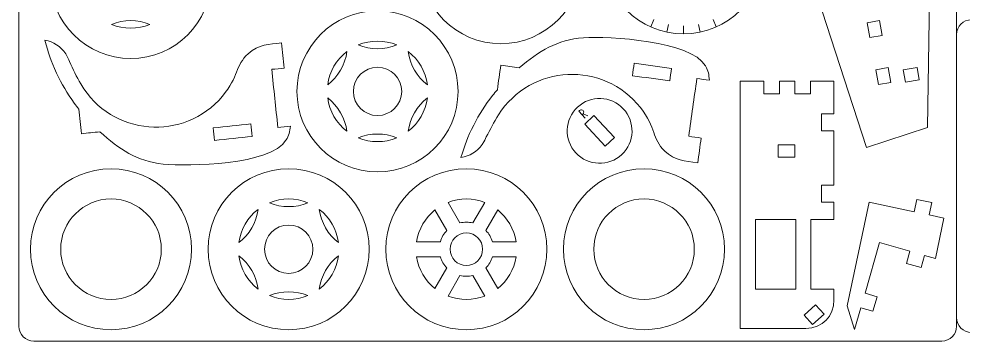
# Model space of a CAD drawing. Header units: centimetres. Extents: x -49.5 to 49.5, y -14.6 to 14.6.
# Drawn here: x -11.24 to 7.89, y -14.38 to -7.85 of the extents above; entities that cross this region are included whole.
import ezdxf

# ---------------------------------------------------------------- set-up
doc = ezdxf.new("R2010")
doc.units = ezdxf.units.CM
doc.header["$MEASUREMENT"] = 0
doc.layers.add('Camada 1', color=7, linetype='Continuous')

msp = doc.modelspace()

# ---------------------------------------------------------------- linework, layer by layer
at = {"layer": 'Camada 1', "color": 6, "lineweight": 9}
for points in [[(-10.9426, 14.61613), (-10.9426, 14.61613), (7.4574, 14.61613), (7.4574, 14.61613), (7.4574, 14.61613), (7.6224, 14.61613), (7.7574, 14.48113), (7.7574, 14.31613), (7.7574, 14.31613), (7.7574, 14.31613), (7.7574, -14.08387), (7.7574, -14.08387), (7.7574, -14.08387), (7.7574, -14.24887), (7.6224, -14.38387), (7.4574, -14.38387), (7.4574, -14.38387), (7.4574, -14.38387), (-10.9426, -14.38387), (-10.9426, -14.38387), (-10.9426, -14.38387), (-11.1076, -14.38387), (-11.2426, -14.24887), (-11.2426, -14.08387), (-11.2426, -14.08387), (-11.2426, -14.08387), (-11.2426, 14.31613), (-11.2426, 14.31613), (-11.2426, 14.31613), (-11.2426, 14.48113), (-11.1076, 14.61613), (-10.9426, 14.61613)], [(8.0574, -7.86656), (8.0574, -7.86656), (26.4574, -7.86656), (26.4574, -7.86656), (26.4574, -7.86656), (26.6224, -7.86656), (26.7574, -8.00157), (26.7574, -8.16656), (26.7574, -8.16656), (26.7574, -8.16656), (26.7574, -13.90707), (26.7574, -13.90707), (26.7574, -13.90707), (26.7574, -14.07206), (26.6224, -14.20706), (26.4574, -14.20706), (26.4574, -14.20706), (26.4574, -14.20706), (8.0574, -14.20706), (8.0574, -14.20706), (8.0574, -14.20706), (7.8924, -14.20706), (7.7574, -14.07206), (7.7574, -13.90707), (7.7574, -13.90707), (7.7574, -13.90707), (7.7574, -8.16656), (7.7574, -8.16656), (7.7574, -8.16656), (7.7574, -8.00157), (7.8924, -7.86656), (8.0574, -7.86656)]]:
    msp.add_open_spline(points, degree=3, knots=[0, 0, 0, 0, 0.11111111, 0.11111111, 0.11111111, 0.11111111, 0.22222222, 0.22222222, 0.22222222, 0.22222222, 0.33333333, 0.33333333, 0.33333333, 0.33333333, 0.44444444, 0.44444444, 0.44444444, 0.44444444, 0.55555556, 0.55555556, 0.55555556, 0.55555556, 0.66666667, 0.66666667, 0.66666667, 0.66666667, 0.77777778, 0.77777778, 0.77777778, 0.77777778, 1, 1, 1, 1], dxfattribs=at)
at = {"layer": 'Camada 1', "color": 250, "lineweight": 9}
for points, knots in [([(2.22416, -4.88806), (3.12562, -4.88806), (3.8564, -5.61884), (3.8564, -6.5203), (3.8564, -6.5203), (3.8564, -7.42176), (3.12562, -8.15253), (2.22416, -8.15253), (2.22416, -8.15253), (1.3227, -8.15253), (0.59193, -7.42176), (0.59193, -6.5203), (0.59193, -6.5203), (0.59193, -5.61884), (1.3227, -4.88806), (2.22416, -4.88806)], [0, 0, 0, 0, 0.2, 0.2, 0.2, 0.2, 0.4, 0.4, 0.4, 0.4, 0.6, 0.6, 0.6, 0.6, 1, 1, 1, 1]), ([(-1.47584, -5.08807), (-0.57438, -5.08807), (0.1564, -5.81884), (0.1564, -6.7203), (0.1564, -6.7203), (0.1564, -7.62176), (-0.57438, -8.35252), (-1.47584, -8.35252), (-1.47584, -8.35252), (-2.3773, -8.35252), (-3.10807, -7.62176), (-3.10807, -6.7203), (-3.10807, -6.7203), (-3.10807, -5.81884), (-2.3773, -5.08807), (-1.47584, -5.08807)], [0, 0, 0, 0, 0.2, 0.2, 0.2, 0.2, 0.4, 0.4, 0.4, 0.4, 0.6, 0.6, 0.6, 0.6, 1, 1, 1, 1]), ([(-8.97584, -5.38806), (-8.07437, -5.38806), (-7.34361, -6.11884), (-7.34361, -7.02031), (-7.34361, -7.02031), (-7.34361, -7.92176), (-8.07437, -8.65253), (-8.97584, -8.65253), (-8.97584, -8.65253), (-9.8773, -8.65253), (-10.60806, -7.92176), (-10.60806, -7.02031), (-10.60806, -7.02031), (-10.60806, -6.11884), (-9.8773, -5.38806), (-8.97584, -5.38806)], [0, 0, 0, 0, 0.2, 0.2, 0.2, 0.2, 0.4, 0.4, 0.4, 0.4, 0.6, 0.6, 0.6, 0.6, 1, 1, 1, 1]), ([(5.03267, -7.69534), (5.03267, -7.69534), (7.21565, -6.98605), (7.21565, -6.98605), (7.21565, -6.98605), (7.21565, -6.98605), (7.17097, -10.05108), (7.17097, -10.05108), (7.17097, -10.05108), (7.17097, -10.05108), (5.92919, -10.45456), (5.92919, -10.45456), (5.92919, -10.45456), (5.92919, -10.45456), (5.03267, -7.69534), (5.03267, -7.69534)], [0, 0, 0, 0, 0.2, 0.2, 0.2, 0.2, 0.4, 0.4, 0.4, 0.4, 0.6, 0.6, 0.6, 0.6, 1, 1, 1, 1]), ([(-3.97584, -7.68806), (-3.07437, -7.68806), (-2.34361, -8.41884), (-2.34361, -9.32031), (-2.34361, -9.32031), (-2.34361, -10.22176), (-3.07437, -10.95253), (-3.97584, -10.95253), (-3.97584, -10.95253), (-4.8773, -10.95253), (-5.60806, -10.22176), (-5.60806, -9.32031), (-5.60806, -9.32031), (-5.60806, -8.41884), (-4.8773, -7.68806), (-3.97584, -7.68806)], [0, 0, 0, 0, 0.2, 0.2, 0.2, 0.2, 0.4, 0.4, 0.4, 0.4, 0.6, 0.6, 0.6, 0.6, 1, 1, 1, 1]), ([(-2.28667, -10.66193), (-2.19997, -10.39479), (-2.15619, -10.25856), (-2.02561, -10.0023), (-2.02561, -10.0023), (-1.91368, -9.78262), (-1.79501, -9.5989), (-1.64535, -9.4034), (-1.64535, -9.4034), (-1.61443, -9.363), (-1.58043, -9.32502), (-1.54798, -9.28583), (-1.54798, -9.28583), (-1.52477, -9.12063), (-1.50155, -8.95543), (-1.47833, -8.79024), (-1.47833, -8.79024), (-1.35424, -8.80768), (-1.23017, -8.82511), (-1.10608, -8.84255), (-1.10608, -8.84255), (-0.70038, -8.5075), (-0.33879, -8.2674), (0.19609, -8.23375), (0.19609, -8.23375), (0.71451, -8.20113), (2.37477, -8.28875), (2.66891, -8.80256), (2.66891, -8.80256), (2.72667, -8.90345), (2.74084, -8.98157), (2.74748, -9.09329), (2.74748, -9.09329), (2.66328, -9.08146), (2.5791, -9.06963), (2.49492, -9.0578), (2.49492, -9.0578), (2.44002, -9.44841), (2.38512, -9.83904), (2.33022, -10.22965), (2.33022, -10.22965), (2.41441, -10.24148), (2.49859, -10.25332), (2.58278, -10.26515), (2.58278, -10.26515), (2.55912, -10.43351), (2.53546, -10.60188), (2.51179, -10.77025), (2.51179, -10.77025), (2.24677, -10.73301), (2.05146, -10.72856), (1.84372, -10.52973), (1.84372, -10.52973), (1.58054, -10.27786), (1.67499, -10.06318), (1.35015, -9.64888), (1.35015, -9.64888), (0.60428, -8.69756), (-0.86715, -8.75938), (-1.52635, -9.79844), (-1.52635, -9.79844), (-1.61715, -9.94155), (-1.69205, -10.09418), (-1.77231, -10.24347), (-1.77231, -10.24347), (-1.7997, -10.2944), (-1.79288, -10.31279), (-1.85287, -10.39723), (-1.85287, -10.39723), (-1.96285, -10.55207), (-2.10493, -10.62746), (-2.28667, -10.66193)], [0, 0, 0, 0, 0.05263158, 0.05263158, 0.05263158, 0.05263158, 0.10526316, 0.10526316, 0.10526316, 0.10526316, 0.15789474, 0.15789474, 0.15789474, 0.15789474, 0.21052632, 0.21052632, 0.21052632, 0.21052632, 0.26315789, 0.26315789, 0.26315789, 0.26315789, 0.31578947, 0.31578947, 0.31578947, 0.31578947, 0.36842105, 0.36842105, 0.36842105, 0.36842105, 0.42105263, 0.42105263, 0.42105263, 0.42105263, 0.47368421, 0.47368421, 0.47368421, 0.47368421, 0.52631579, 0.52631579, 0.52631579, 0.52631579, 0.57894737, 0.57894737, 0.57894737, 0.57894737, 0.63157895, 0.63157895, 0.63157895, 0.63157895, 0.68421053, 0.68421053, 0.68421053, 0.68421053, 0.73684211, 0.73684211, 0.73684211, 0.73684211, 0.78947368, 0.78947368, 0.78947368, 0.78947368, 0.84210526, 0.84210526, 0.84210526, 0.84210526, 0.89473684, 0.89473684, 0.89473684, 0.89473684, 1, 1, 1, 1]), ([(-10.71793, -8.27947), (-10.6406, -8.54946), (-10.6016, -8.68717), (-10.48005, -8.94783), (-10.48005, -8.94783), (-10.37586, -9.17127), (-10.26366, -9.35901), (-10.12091, -9.55962), (-10.12091, -9.55962), (-10.09142, -9.60108), (-10.05878, -9.64022), (-10.0277, -9.68053), (-10.0277, -9.68053), (-10.01027, -9.84642), (-9.99283, -10.01233), (-9.97539, -10.17823), (-9.97539, -10.17823), (-9.85078, -10.16514), (-9.72617, -10.15204), (-9.60155, -10.13894), (-9.60155, -10.13894), (-9.20779, -10.48797), (-8.8548, -10.74052), (-8.32142, -10.79282), (-8.32142, -10.79282), (-7.80447, -10.84353), (-6.14215, -10.81388), (-5.83025, -10.31065), (-5.83025, -10.31065), (-5.76901, -10.21185), (-5.75212, -10.13427), (-5.7416, -10.02285), (-5.7416, -10.02285), (-5.82615, -10.03174), (-5.91069, -10.04062), (-5.99524, -10.04951), (-5.99524, -10.04951), (-6.03648, -9.65721), (-6.07771, -9.26491), (-6.11894, -8.87262), (-6.11894, -8.87262), (-6.03439, -8.86374), (-5.94984, -8.85485), (-5.8653, -8.84596), (-5.8653, -8.84596), (-5.88307, -8.67687), (-5.90084, -8.50778), (-5.91861, -8.33869), (-5.91861, -8.33869), (-6.18476, -8.36666), (-6.38013, -8.36429), (-6.59467, -8.55574), (-6.59467, -8.55574), (-6.86648, -8.79828), (-6.77959, -9.01611), (-7.11866, -9.41881), (-7.11866, -9.41881), (-7.89729, -10.34355), (-9.36567, -10.23041), (-9.98821, -9.16898), (-9.98821, -9.16898), (-10.07395, -9.02279), (-10.14347, -8.86762), (-10.21849, -8.71564), (-10.21849, -8.71564), (-10.24408, -8.66378), (-10.23662, -8.64563), (-10.29363, -8.55915), (-10.29363, -8.55915), (-10.39814, -8.40057), (-10.53751, -8.32026), (-10.71793, -8.27947)], [0, 0, 0, 0, 0.05263158, 0.05263158, 0.05263158, 0.05263158, 0.10526316, 0.10526316, 0.10526316, 0.10526316, 0.15789474, 0.15789474, 0.15789474, 0.15789474, 0.21052632, 0.21052632, 0.21052632, 0.21052632, 0.26315789, 0.26315789, 0.26315789, 0.26315789, 0.31578947, 0.31578947, 0.31578947, 0.31578947, 0.36842105, 0.36842105, 0.36842105, 0.36842105, 0.42105263, 0.42105263, 0.42105263, 0.42105263, 0.47368421, 0.47368421, 0.47368421, 0.47368421, 0.52631579, 0.52631579, 0.52631579, 0.52631579, 0.57894737, 0.57894737, 0.57894737, 0.57894737, 0.63157895, 0.63157895, 0.63157895, 0.63157895, 0.68421053, 0.68421053, 0.68421053, 0.68421053, 0.73684211, 0.73684211, 0.73684211, 0.73684211, 0.78947368, 0.78947368, 0.78947368, 0.78947368, 0.84210526, 0.84210526, 0.84210526, 0.84210526, 0.89473684, 0.89473684, 0.89473684, 0.89473684, 1, 1, 1, 1]), ([(3.8498, -9.37096), (3.8498, -9.37096), (4.16604, -9.37096), (4.16604, -9.37096), (4.16604, -9.37096), (4.16604, -9.37096), (4.16604, -9.11594), (4.16604, -9.11594), (4.16604, -9.11594), (4.16604, -9.11594), (4.48228, -9.11594), (4.48228, -9.11594), (4.48228, -9.11594), (4.48228, -9.11594), (4.48228, -9.37096), (4.48228, -9.37096), (4.48228, -9.37096), (4.48228, -9.37096), (4.79853, -9.37096), (4.79853, -9.37096), (4.79853, -9.37096), (4.79853, -9.37096), (4.79853, -9.11594), (4.79853, -9.11594), (4.79853, -9.11594), (4.79853, -9.11594), (5.27288, -9.11594), (5.27288, -9.11594), (5.27288, -9.11594), (5.27288, -9.11594), (5.27288, -9.77245), (5.27288, -9.77245), (5.27288, -9.77245), (5.27288, -9.77245), (5.01786, -9.77245), (5.01786, -9.77245), (5.01786, -9.77245), (5.01786, -9.77245), (5.01786, -10.12293), (5.01786, -10.12293), (5.01786, -10.12293), (5.01786, -10.12293), (5.27288, -10.12293), (5.27288, -10.12293), (5.27288, -10.12293), (5.27288, -10.12293), (5.27288, -11.21883), (5.27288, -11.21883), (5.27288, -11.21883), (5.27288, -11.21883), (5.01786, -11.21883), (5.01786, -11.21883), (5.01786, -11.21883), (5.01786, -11.21883), (5.01786, -11.56932), (5.01786, -11.56932), (5.01786, -11.56932), (5.01786, -11.56932), (5.27288, -11.56932), (5.27288, -11.56932), (5.27288, -11.56932), (5.27288, -11.56932), (5.27288, -11.9198), (5.27288, -11.9198), (5.27288, -11.9198), (5.27288, -11.9198), (4.80363, -11.9198), (4.80363, -11.9198), (4.80363, -11.9198), (4.80363, -11.9198), (4.80363, -13.3276), (4.80363, -13.3276), (4.80363, -13.3276), (4.80363, -13.3276), (5.27288, -13.3276), (5.27288, -13.3276), (5.27288, -13.3276), (5.27288, -13.3276), (5.27288, -13.54335), (5.27288, -13.54335), (5.27288, -13.54335), (5.27288, -13.87995), (5.04069, -14.12466), (4.70161, -14.12466), (4.70161, -14.12466), (4.70161, -14.12466), (3.37544, -14.12466), (3.37544, -14.12466), (3.37544, -14.12466), (3.37544, -14.12466), (3.37544, -9.11594), (3.37544, -9.11594), (3.37544, -9.11594), (3.37544, -9.11594), (3.8498, -9.11594), (3.8498, -9.11594), (3.8498, -9.11594), (3.8498, -9.11594), (3.8498, -9.37096), (3.8498, -9.37096)], [0, 0, 0, 0, 0.03846154, 0.03846154, 0.03846154, 0.03846154, 0.07692308, 0.07692308, 0.07692308, 0.07692308, 0.11538462, 0.11538462, 0.11538462, 0.11538462, 0.15384615, 0.15384615, 0.15384615, 0.15384615, 0.19230769, 0.19230769, 0.19230769, 0.19230769, 0.23076923, 0.23076923, 0.23076923, 0.23076923, 0.26923077, 0.26923077, 0.26923077, 0.26923077, 0.30769231, 0.30769231, 0.30769231, 0.30769231, 0.34615385, 0.34615385, 0.34615385, 0.34615385, 0.38461538, 0.38461538, 0.38461538, 0.38461538, 0.42307692, 0.42307692, 0.42307692, 0.42307692, 0.46153846, 0.46153846, 0.46153846, 0.46153846, 0.5, 0.5, 0.5, 0.5, 0.53846154, 0.53846154, 0.53846154, 0.53846154, 0.57692308, 0.57692308, 0.57692308, 0.57692308, 0.61538462, 0.61538462, 0.61538462, 0.61538462, 0.65384615, 0.65384615, 0.65384615, 0.65384615, 0.69230769, 0.69230769, 0.69230769, 0.69230769, 0.73076923, 0.73076923, 0.73076923, 0.73076923, 0.76923077, 0.76923077, 0.76923077, 0.76923077, 0.80769231, 0.80769231, 0.80769231, 0.80769231, 0.84615385, 0.84615385, 0.84615385, 0.84615385, 0.88461538, 0.88461538, 0.88461538, 0.88461538, 0.92307692, 0.92307692, 0.92307692, 0.92307692, 1, 1, 1, 1]), ([(0.07613, -9.63984), (0.34148, -9.3924), (0.75719, -9.40692), (1.00463, -9.67227), (1.00463, -9.67227), (1.25208, -9.93762), (1.23756, -10.35333), (0.97221, -10.60077), (0.97221, -10.60077), (0.70686, -10.84821), (0.29115, -10.83369), (0.04371, -10.56835), (0.04371, -10.56835), (-0.20373, -10.303), (-0.18922, -9.88729), (0.07613, -9.63984)], [0, 0, 0, 0, 0.2, 0.2, 0.2, 0.2, 0.4, 0.4, 0.4, 0.4, 0.6, 0.6, 0.6, 0.6, 1, 1, 1, 1]), ([(-9.37584, -10.88807), (-8.47438, -10.88807), (-7.7436, -11.61884), (-7.7436, -12.5203), (-7.7436, -12.5203), (-7.7436, -13.42176), (-8.47438, -14.15252), (-9.37584, -14.15252), (-9.37584, -14.15252), (-10.2773, -14.15252), (-11.00807, -13.42176), (-11.00807, -12.5203), (-11.00807, -12.5203), (-11.00807, -11.61884), (-10.2773, -10.88807), (-9.37584, -10.88807)], [0, 0, 0, 0, 0.2, 0.2, 0.2, 0.2, 0.4, 0.4, 0.4, 0.4, 0.6, 0.6, 0.6, 0.6, 1, 1, 1, 1]), ([(-5.77584, -10.88806), (-4.87437, -10.88806), (-4.14361, -11.61884), (-4.14361, -12.52031), (-4.14361, -12.52031), (-4.14361, -13.42176), (-4.87437, -14.15253), (-5.77584, -14.15253), (-5.77584, -14.15253), (-6.6773, -14.15253), (-7.40806, -13.42176), (-7.40806, -12.52031), (-7.40806, -12.52031), (-7.40806, -11.61884), (-6.6773, -10.88806), (-5.77584, -10.88806)], [0, 0, 0, 0, 0.2, 0.2, 0.2, 0.2, 0.4, 0.4, 0.4, 0.4, 0.6, 0.6, 0.6, 0.6, 1, 1, 1, 1]), ([(-2.17584, -10.88806), (-1.27438, -10.88806), (-0.5436, -11.61884), (-0.5436, -12.52031), (-0.5436, -12.52031), (-0.5436, -13.42176), (-1.27438, -14.15253), (-2.17584, -14.15253), (-2.17584, -14.15253), (-3.0773, -14.15253), (-3.80807, -13.42176), (-3.80807, -12.52031), (-3.80807, -12.52031), (-3.80807, -11.61884), (-3.0773, -10.88806), (-2.17584, -10.88806)], [0, 0, 0, 0, 0.2, 0.2, 0.2, 0.2, 0.4, 0.4, 0.4, 0.4, 0.6, 0.6, 0.6, 0.6, 1, 1, 1, 1]), ([(1.42416, -10.88807), (2.32562, -10.88807), (3.0564, -11.61884), (3.0564, -12.5203), (3.0564, -12.5203), (3.0564, -13.42176), (2.32562, -14.15252), (1.42416, -14.15252), (1.42416, -14.15252), (0.5227, -14.15252), (-0.20807, -13.42176), (-0.20807, -12.5203), (-0.20807, -12.5203), (-0.20807, -11.61884), (0.5227, -10.88807), (1.42416, -10.88807)], [0, 0, 0, 0, 0.2, 0.2, 0.2, 0.2, 0.4, 0.4, 0.4, 0.4, 0.6, 0.6, 0.6, 0.6, 1, 1, 1, 1]), ([(7.10702, -12.64715), (7.10702, -12.64715), (7.03672, -12.89232), (7.03672, -12.89232), (7.03672, -12.89232), (7.03672, -12.89232), (6.74253, -12.80795), (6.74253, -12.80795), (6.74253, -12.80795), (6.74253, -12.80795), (6.81283, -12.56279), (6.81283, -12.56279), (6.81283, -12.56279), (6.81283, -12.56279), (6.19624, -12.386), (6.19624, -12.386), (6.19624, -12.386), (6.19624, -12.386), (5.90198, -13.41219), (5.90198, -13.41219), (5.90198, -13.41219), (5.90198, -13.41219), (6.14714, -13.48249), (6.14714, -13.48249), (6.14714, -13.48249), (6.14714, -13.48249), (6.06278, -13.77667), (6.06278, -13.77667), (6.06278, -13.77667), (6.06278, -13.77667), (5.81763, -13.70637), (5.81763, -13.70637), (5.81763, -13.70637), (5.81763, -13.70637), (5.69001, -14.15144), (5.69001, -14.15144), (5.69001, -14.15144), (5.69001, -14.15144), (5.54187, -13.67124), (5.54187, -13.67124), (5.54187, -13.67124), (5.54187, -13.67124), (5.98913, -11.56705), (5.98913, -11.56705), (5.98913, -11.56705), (5.98913, -11.56705), (6.89697, -11.76002), (6.89697, -11.76002), (6.89697, -11.76002), (6.89697, -11.76002), (6.95, -11.51055), (6.95, -11.51055), (6.95, -11.51055), (6.95, -11.51055), (7.25262, -11.57488), (7.25262, -11.57488), (7.25262, -11.57488), (7.25262, -11.57488), (7.19959, -11.82434), (7.19959, -11.82434), (7.19959, -11.82434), (7.19959, -11.82434), (7.5022, -11.88866), (7.5022, -11.88866), (7.5022, -11.88866), (7.5022, -11.88866), (7.32754, -12.71039), (7.32754, -12.71039), (7.32754, -12.71039), (7.32754, -12.71039), (7.10702, -12.64715), (7.10702, -12.64715)], [0, 0, 0, 0, 0.05263158, 0.05263158, 0.05263158, 0.05263158, 0.10526316, 0.10526316, 0.10526316, 0.10526316, 0.15789474, 0.15789474, 0.15789474, 0.15789474, 0.21052632, 0.21052632, 0.21052632, 0.21052632, 0.26315789, 0.26315789, 0.26315789, 0.26315789, 0.31578947, 0.31578947, 0.31578947, 0.31578947, 0.36842105, 0.36842105, 0.36842105, 0.36842105, 0.42105263, 0.42105263, 0.42105263, 0.42105263, 0.47368421, 0.47368421, 0.47368421, 0.47368421, 0.52631579, 0.52631579, 0.52631579, 0.52631579, 0.57894737, 0.57894737, 0.57894737, 0.57894737, 0.63157895, 0.63157895, 0.63157895, 0.63157895, 0.68421053, 0.68421053, 0.68421053, 0.68421053, 0.73684211, 0.73684211, 0.73684211, 0.73684211, 0.78947368, 0.78947368, 0.78947368, 0.78947368, 0.84210526, 0.84210526, 0.84210526, 0.84210526, 0.89473684, 0.89473684, 0.89473684, 0.89473684, 1, 1, 1, 1])]:
    msp.add_open_spline(points, degree=3, knots=knots, dxfattribs=at)
at = {"layer": 'Camada 1', "color": 114, "lineweight": 9}
for points, knots in [([(-9.36572, -7.96157), (-9.11609, -8.06498), (-8.83559, -8.06499), (-8.58595, -7.96159), (-8.58595, -7.96159), (-8.83559, -7.85819), (-9.11609, -7.85819), (-9.36572, -7.96157)], [0, 0, 0, 0, 0.33333333, 0.33333333, 0.33333333, 0.33333333, 1, 1, 1, 1]), ([(6.2516, -8.1839), (6.2516, -8.1839), (6.00084, -8.23035), (6.00084, -8.23035), (6.00084, -8.23035), (6.00084, -8.23035), (5.94507, -7.92944), (5.94507, -7.92944), (5.94507, -7.92944), (5.94507, -7.92944), (6.19584, -7.88297), (6.19584, -7.88297), (6.19584, -7.88297), (6.19584, -7.88297), (6.2516, -8.1839), (6.2516, -8.1839)], [0, 0, 0, 0, 0.2, 0.2, 0.2, 0.2, 0.4, 0.4, 0.4, 0.4, 0.6, 0.6, 0.6, 0.6, 1, 1, 1, 1]), ([(-3.58595, -8.37901), (-3.83559, -8.27563), (-4.11609, -8.27563), (-4.36573, -8.37901), (-4.36573, -8.37901), (-4.11609, -8.48241), (-3.83559, -8.48241), (-3.58595, -8.37901)], [0, 0, 0, 0, 0.33333333, 0.33333333, 0.33333333, 0.33333333, 1, 1, 1, 1]), ([(-4.59605, -8.512), (-4.81042, -8.67649), (-4.95068, -8.91939), (-4.98595, -9.1873), (-4.98595, -9.1873), (-4.77158, -9.02281), (-4.63133, -8.77989), (-4.59605, -8.512)], [0, 0, 0, 0, 0.33333333, 0.33333333, 0.33333333, 0.33333333, 1, 1, 1, 1]), ([(-2.96573, -9.18732), (-3.001, -8.91942), (-3.14125, -8.67649), (-3.3556, -8.51199), (-3.3556, -8.51199), (-3.32033, -8.77989), (-3.18008, -9.02281), (-2.96573, -9.18732)], [0, 0, 0, 0, 0.33333333, 0.33333333, 0.33333333, 0.33333333, 1, 1, 1, 1]), ([(1.22389, -8.74917), (1.21206, -8.83336), (1.20023, -8.91754), (1.1884, -9.00173), (1.1884, -9.00173), (1.44094, -9.03723), (1.69349, -9.07272), (1.94605, -9.10821), (1.94605, -9.10821), (1.95788, -9.02402), (1.96971, -8.93984), (1.98154, -8.85566), (1.98154, -8.85566), (1.72899, -8.82016), (1.47644, -8.78467), (1.22389, -8.74917)], [0, 0, 0, 0, 0.2, 0.2, 0.2, 0.2, 0.4, 0.4, 0.4, 0.4, 0.6, 0.6, 0.6, 0.6, 1, 1, 1, 1]), ([(-3.97584, -8.83065), (-3.70542, -8.83065), (-3.48619, -9.04988), (-3.48619, -9.32031), (-3.48619, -9.32031), (-3.48619, -9.59072), (-3.70542, -9.80993), (-3.97584, -9.80993), (-3.97584, -9.80993), (-4.24625, -9.80993), (-4.46547, -9.59072), (-4.46547, -9.32031), (-4.46547, -9.32031), (-4.46547, -9.04988), (-4.24625, -8.83065), (-3.97584, -8.83065)], [0, 0, 0, 0, 0.2, 0.2, 0.2, 0.2, 0.4, 0.4, 0.4, 0.4, 0.6, 0.6, 0.6, 0.6, 1, 1, 1, 1]), ([(6.17745, -9.18326), (6.17745, -9.18326), (6.42822, -9.13679), (6.42822, -9.13679), (6.42822, -9.13679), (6.42822, -9.13679), (6.37245, -8.83587), (6.37245, -8.83587), (6.37245, -8.83587), (6.37245, -8.83587), (6.12168, -8.88235), (6.12168, -8.88235), (6.12168, -8.88235), (6.12168, -8.88235), (6.17745, -9.18326), (6.17745, -9.18326)], [0, 0, 0, 0, 0.2, 0.2, 0.2, 0.2, 0.4, 0.4, 0.4, 0.4, 0.6, 0.6, 0.6, 0.6, 1, 1, 1, 1]), ([(6.95526, -8.83243), (6.95526, -8.83243), (7.00173, -9.0832), (7.00173, -9.0832), (7.00173, -9.0832), (7.00173, -9.0832), (6.72087, -9.13525), (6.72087, -9.13525), (6.72087, -9.13525), (6.72087, -9.13525), (6.67441, -8.88449), (6.67441, -8.88449), (6.67441, -8.88449), (6.67441, -8.88449), (6.95526, -8.83243), (6.95526, -8.83243)], [0, 0, 0, 0, 0.2, 0.2, 0.2, 0.2, 0.4, 0.4, 0.4, 0.4, 0.6, 0.6, 0.6, 0.6, 1, 1, 1, 1]), ([(-4.98595, -9.45328), (-4.95068, -9.72117), (-4.81044, -9.9641), (-4.59608, -10.12858), (-4.59608, -10.12858), (-4.63134, -9.8607), (-4.77159, -9.61777), (-4.98595, -9.45328)], [0, 0, 0, 0, 0.33333333, 0.33333333, 0.33333333, 0.33333333, 1, 1, 1, 1]), ([(-3.35561, -10.12858), (-3.14125, -9.9641), (-3.00098, -9.72119), (-2.96572, -9.45329), (-2.96572, -9.45329), (-3.18007, -9.61777), (-3.32032, -9.8607), (-3.35561, -10.12858)], [0, 0, 0, 0, 0.33333333, 0.33333333, 0.33333333, 0.33333333, 1, 1, 1, 1]), ([(0.22228, -9.98349), (0.22228, -9.98349), (0.40875, -9.80961), (0.40875, -9.80961), (0.40875, -9.80961), (0.40875, -9.80961), (0.82606, -10.25712), (0.82606, -10.25712), (0.82606, -10.25712), (0.82606, -10.25712), (0.63959, -10.43101), (0.63959, -10.43101), (0.63959, -10.43101), (0.63959, -10.43101), (0.22228, -9.98349), (0.22228, -9.98349)], [0, 0, 0, 0, 0.2, 0.2, 0.2, 0.2, 0.4, 0.4, 0.4, 0.4, 0.6, 0.6, 0.6, 0.6, 1, 1, 1, 1]), ([(-7.27626, -10.31358), (-7.28515, -10.22903), (-7.29403, -10.14449), (-7.30292, -10.05994), (-7.30292, -10.05994), (-7.04928, -10.03328), (-6.79564, -10.00662), (-6.54202, -9.97996), (-6.54202, -9.97996), (-6.53313, -10.06452), (-6.52425, -10.14905), (-6.51536, -10.23361), (-6.51536, -10.23361), (-6.76898, -10.26026), (-7.02262, -10.28692), (-7.27626, -10.31358)], [0, 0, 0, 0, 0.2, 0.2, 0.2, 0.2, 0.4, 0.4, 0.4, 0.4, 0.6, 0.6, 0.6, 0.6, 1, 1, 1, 1]), ([(-4.36572, -10.26157), (-4.11609, -10.36498), (-3.83559, -10.36499), (-3.58595, -10.26159), (-3.58595, -10.26159), (-3.83559, -10.15818), (-4.11609, -10.15818), (-4.36572, -10.26157)], [0, 0, 0, 0, 0.33333333, 0.33333333, 0.33333333, 0.33333333, 1, 1, 1, 1]), ([(4.48228, -10.40052), (4.48228, -10.40052), (4.14462, -10.40052), (4.14462, -10.40052), (4.14462, -10.40052), (4.14462, -10.40052), (4.14462, -10.65556), (4.14462, -10.65556), (4.14462, -10.65556), (4.14462, -10.65556), (4.48228, -10.65556), (4.48228, -10.65556), (4.48228, -10.65556), (4.48228, -10.65556), (4.48228, -10.40052), (4.48228, -10.40052)], [0, 0, 0, 0, 0.2, 0.2, 0.2, 0.2, 0.4, 0.4, 0.4, 0.4, 0.6, 0.6, 0.6, 0.6, 1, 1, 1, 1]), ([(-5.38595, -11.57901), (-5.63559, -11.47563), (-5.91609, -11.47563), (-6.16573, -11.57901), (-6.16573, -11.57901), (-5.91609, -11.68241), (-5.63559, -11.68241), (-5.38595, -11.57901)], [0, 0, 0, 0, 0.33333333, 0.33333333, 0.33333333, 0.33333333, 1, 1, 1, 1]), ([(-2.17584, -11.97144), (-2.13066, -11.97144), (-2.08678, -11.97695), (-2.04477, -11.98723), (-2.04477, -11.98723), (-2.04477, -11.98723), (-1.8046, -11.57124), (-1.8046, -11.57124), (-1.8046, -11.57124), (-2.04234, -11.47817), (-2.30935, -11.47813), (-2.54708, -11.57124), (-2.54708, -11.57124), (-2.54708, -11.57124), (-2.30691, -11.98723), (-2.30691, -11.98723), (-2.30691, -11.98723), (-2.2649, -11.97695), (-2.22102, -11.97144), (-2.17584, -11.97144)], [0, 0, 0, 0, 0.16666667, 0.16666667, 0.16666667, 0.16666667, 0.33333333, 0.33333333, 0.33333333, 0.33333333, 0.5, 0.5, 0.5, 0.5, 0.66666667, 0.66666667, 0.66666667, 0.66666667, 1, 1, 1, 1]), ([(-9.37583, -11.50145), (-8.81315, -11.50145), (-8.357, -11.9576), (-8.357, -12.52029), (-8.357, -12.52029), (-8.357, -13.08296), (-8.81315, -13.53911), (-9.37583, -13.53911), (-9.37583, -13.53911), (-9.93851, -13.53911), (-10.39466, -13.08296), (-10.39466, -12.52029), (-10.39466, -12.52029), (-10.39466, -11.9576), (-9.93851, -11.50145), (-9.37583, -11.50145)], [0, 0, 0, 0, 0.2, 0.2, 0.2, 0.2, 0.4, 0.4, 0.4, 0.4, 0.6, 0.6, 0.6, 0.6, 1, 1, 1, 1]), ([(1.42417, -11.50145), (1.98685, -11.50145), (2.443, -11.9576), (2.443, -12.52029), (2.443, -12.52029), (2.443, -13.08296), (1.98685, -13.53911), (1.42417, -13.53911), (1.42417, -13.53911), (0.86149, -13.53911), (0.40534, -13.08296), (0.40534, -12.52029), (0.40534, -12.52029), (0.40534, -11.9576), (0.86149, -11.50145), (1.42417, -11.50145)], [0, 0, 0, 0, 0.2, 0.2, 0.2, 0.2, 0.4, 0.4, 0.4, 0.4, 0.6, 0.6, 0.6, 0.6, 1, 1, 1, 1]), ([(-6.39605, -11.712), (-6.61042, -11.87649), (-6.75068, -12.11939), (-6.78595, -12.3873), (-6.78595, -12.3873), (-6.57158, -12.22281), (-6.43133, -11.97989), (-6.39605, -11.712)], [0, 0, 0, 0, 0.33333333, 0.33333333, 0.33333333, 0.33333333, 1, 1, 1, 1]), ([(-4.76573, -12.38732), (-4.801, -12.11942), (-4.94125, -11.87649), (-5.1556, -11.71199), (-5.1556, -11.71199), (-5.12033, -11.97989), (-4.98008, -12.22281), (-4.76573, -12.38732)], [0, 0, 0, 0, 0.33333333, 0.33333333, 0.33333333, 0.33333333, 1, 1, 1, 1]), ([(-2.70304, -12.36726), (-2.67805, -12.28096), (-2.63245, -12.20343), (-2.5719, -12.14034), (-2.5719, -12.14034), (-2.5719, -12.14034), (-2.81197, -11.72451), (-2.81197, -11.72451), (-2.81197, -11.72451), (-3.00754, -11.88106), (-3.14419, -12.10815), (-3.18322, -12.36726), (-3.18322, -12.36726), (-3.18322, -12.36726), (-2.70304, -12.36726), (-2.70304, -12.36726)], [0, 0, 0, 0, 0.2, 0.2, 0.2, 0.2, 0.4, 0.4, 0.4, 0.4, 0.6, 0.6, 0.6, 0.6, 1, 1, 1, 1]), ([(-1.77978, -12.14034), (-1.71923, -12.20342), (-1.67363, -12.28096), (-1.64863, -12.36726), (-1.64863, -12.36726), (-1.64863, -12.36726), (-1.16844, -12.36726), (-1.16844, -12.36726), (-1.16844, -12.36726), (-1.20748, -12.10815), (-1.34412, -11.88103), (-1.5397, -11.72451), (-1.5397, -11.72451), (-1.5397, -11.72451), (-1.77978, -12.14034), (-1.77978, -12.14034)], [0, 0, 0, 0, 0.2, 0.2, 0.2, 0.2, 0.4, 0.4, 0.4, 0.4, 0.6, 0.6, 0.6, 0.6, 1, 1, 1, 1]), ([(-5.77584, -12.03065), (-5.50542, -12.03065), (-5.28619, -12.24988), (-5.28619, -12.52031), (-5.28619, -12.52031), (-5.28619, -12.79072), (-5.50542, -13.00993), (-5.77584, -13.00993), (-5.77584, -13.00993), (-6.04625, -13.00993), (-6.26547, -12.79072), (-6.26547, -12.52031), (-6.26547, -12.52031), (-6.26547, -12.24988), (-6.04625, -12.03065), (-5.77584, -12.03065)], [0, 0, 0, 0, 0.2, 0.2, 0.2, 0.2, 0.4, 0.4, 0.4, 0.4, 0.6, 0.6, 0.6, 0.6, 1, 1, 1, 1]), ([(4.49758, -13.3276), (4.49758, -13.3276), (4.49758, -11.9198), (4.49758, -11.9198), (4.49758, -11.9198), (4.49758, -11.9198), (3.68147, -11.9198), (3.68147, -11.9198), (3.68147, -11.9198), (3.68147, -11.9198), (3.68147, -13.3276), (3.68147, -13.3276), (3.68147, -13.3276), (3.68147, -13.3276), (4.49758, -13.3276), (4.49758, -13.3276)], [0, 0, 0, 0, 0.2, 0.2, 0.2, 0.2, 0.4, 0.4, 0.4, 0.4, 0.6, 0.6, 0.6, 0.6, 1, 1, 1, 1]), ([(-2.17584, -12.19016), (-1.99351, -12.19016), (-1.84571, -12.33796), (-1.84571, -12.52029), (-1.84571, -12.52029), (-1.84571, -12.70262), (-1.99351, -12.85041), (-2.17584, -12.85041), (-2.17584, -12.85041), (-2.35817, -12.85041), (-2.50597, -12.70262), (-2.50597, -12.52029), (-2.50597, -12.52029), (-2.50597, -12.33796), (-2.35817, -12.19016), (-2.17584, -12.19016)], [0, 0, 0, 0, 0.2, 0.2, 0.2, 0.2, 0.4, 0.4, 0.4, 0.4, 0.6, 0.6, 0.6, 0.6, 1, 1, 1, 1]), ([(-6.78595, -12.65328), (-6.75068, -12.92117), (-6.61044, -13.1641), (-6.39608, -13.32858), (-6.39608, -13.32858), (-6.43134, -13.0607), (-6.57159, -12.81777), (-6.78595, -12.65328)], [0, 0, 0, 0, 0.33333333, 0.33333333, 0.33333333, 0.33333333, 1, 1, 1, 1]), ([(-5.15561, -13.32858), (-4.94125, -13.1641), (-4.80098, -12.92119), (-4.76572, -12.65329), (-4.76572, -12.65329), (-4.98007, -12.81777), (-5.12032, -13.0607), (-5.15561, -13.32858)], [0, 0, 0, 0, 0.33333333, 0.33333333, 0.33333333, 0.33333333, 1, 1, 1, 1]), ([(-2.5719, -12.90024), (-2.63245, -12.83714), (-2.67805, -12.75961), (-2.70304, -12.67331), (-2.70304, -12.67331), (-2.70304, -12.67331), (-3.18322, -12.67331), (-3.18322, -12.67331), (-3.18322, -12.67331), (-3.14418, -12.93241), (-3.00755, -13.15953), (-2.81197, -13.31606), (-2.81197, -13.31606), (-2.81197, -13.31606), (-2.5719, -12.90024), (-2.5719, -12.90024)], [0, 0, 0, 0, 0.2, 0.2, 0.2, 0.2, 0.4, 0.4, 0.4, 0.4, 0.6, 0.6, 0.6, 0.6, 1, 1, 1, 1]), ([(-1.64863, -12.67331), (-1.67363, -12.75961), (-1.71924, -12.83714), (-1.77978, -12.90024), (-1.77978, -12.90024), (-1.77978, -12.90024), (-1.5397, -13.31608), (-1.5397, -13.31608), (-1.5397, -13.31608), (-1.34412, -13.15953), (-1.20747, -12.93242), (-1.16844, -12.67331), (-1.16844, -12.67331), (-1.16844, -12.67331), (-1.64863, -12.67331), (-1.64863, -12.67331)], [0, 0, 0, 0, 0.2, 0.2, 0.2, 0.2, 0.4, 0.4, 0.4, 0.4, 0.6, 0.6, 0.6, 0.6, 1, 1, 1, 1]), ([(-2.04477, -13.05335), (-2.13075, -13.0744), (-2.22093, -13.0744), (-2.30691, -13.05335), (-2.30691, -13.05335), (-2.30691, -13.05335), (-2.54708, -13.46934), (-2.54708, -13.46934), (-2.54708, -13.46934), (-2.30932, -13.56243), (-2.04237, -13.56242), (-1.8046, -13.46934), (-1.8046, -13.46934), (-1.8046, -13.46934), (-2.04477, -13.05335), (-2.04477, -13.05335)], [0, 0, 0, 0, 0.2, 0.2, 0.2, 0.2, 0.4, 0.4, 0.4, 0.4, 0.6, 0.6, 0.6, 0.6, 1, 1, 1, 1]), ([(-6.16572, -13.46157), (-5.91609, -13.56498), (-5.63559, -13.56499), (-5.38595, -13.46159), (-5.38595, -13.46159), (-5.63559, -13.35818), (-5.91609, -13.35818), (-6.16572, -13.46157)], [0, 0, 0, 0, 0.33333333, 0.33333333, 0.33333333, 0.33333333, 1, 1, 1, 1]), ([(5.07155, -13.83732), (5.07155, -13.83732), (4.83919, -14.04485), (4.83919, -14.04485), (4.83919, -14.04485), (4.83919, -14.04485), (4.66931, -13.85463), (4.66931, -13.85463), (4.66931, -13.85463), (4.66931, -13.85463), (4.90168, -13.64711), (4.90168, -13.64711), (4.90168, -13.64711), (4.90168, -13.64711), (5.07155, -13.83732), (5.07155, -13.83732)], [0, 0, 0, 0, 0.2, 0.2, 0.2, 0.2, 0.4, 0.4, 0.4, 0.4, 0.6, 0.6, 0.6, 0.6, 1, 1, 1, 1])]:
    msp.add_open_spline(points, degree=3, knots=knots, dxfattribs=at)
at = {"layer": 'Camada 1', "color": 5, "lineweight": 9}
for points in [[(1.56028, -8.0114), (1.56028, -8.0114), (1.62518, -7.86562), (1.62518, -7.86562)], [(1.88481, -8.11684), (1.88481, -8.11684), (1.91798, -7.96078), (1.91798, -7.96078)], [(2.22417, -8.15252), (2.22417, -8.15252), (2.22416, -7.99295), (2.22416, -7.99295)], [(2.56353, -8.11684), (2.56353, -8.11684), (2.53034, -7.96078), (2.53034, -7.96078)], [(2.88806, -8.01139), (2.88806, -8.01139), (2.82314, -7.86562), (2.82314, -7.86562)], [(0.28486, -9.81306), (0.28486, -9.81306), (0.19129, -9.77533), (0.19129, -9.77533)]]:
    msp.add_open_spline(points, degree=3, dxfattribs=at)
msp.add_open_spline([(0.23438, -9.86014), (0.23438, -9.86014), (0.10581, -9.72227), (0.10581, -9.72227), (0.10581, -9.72227), (0.11561, -9.70184), (0.1378, -9.69043), (0.16011, -9.69431), (0.16011, -9.69431), (0.18242, -9.69821), (0.19943, -9.71645), (0.20177, -9.73898), (0.20177, -9.73898), (0.20409, -9.76152), (0.19115, -9.78285), (0.17009, -9.79121)], degree=3, knots=[0, 0, 0, 0, 0.2, 0.2, 0.2, 0.2, 0.4, 0.4, 0.4, 0.4, 0.6, 0.6, 0.6, 0.6, 1, 1, 1, 1], dxfattribs=at)

doc.saveas('drawing.dxf')
